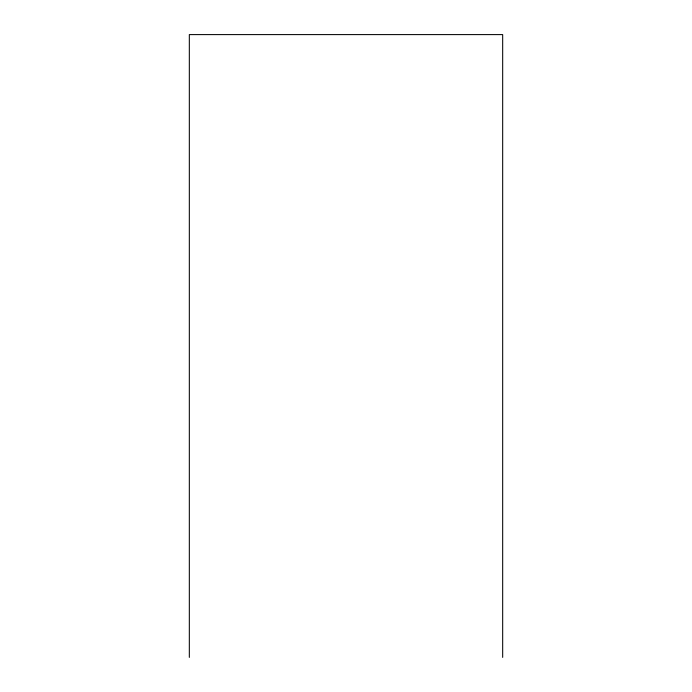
<?xml version="1.0" encoding="UTF-8"?>
<svg xmlns="http://www.w3.org/2000/svg" width="692" height="692" viewBox="0 0 692 692"><rect width="100%" height="100%" fill="white"/><g stroke="black" fill="none" stroke-linecap="round" stroke-linejoin="round"><path stroke-width="1.04" d="M502.677 657.4L502.677 34.6L189.323 34.6L189.323 657.4"/></g></svg>
